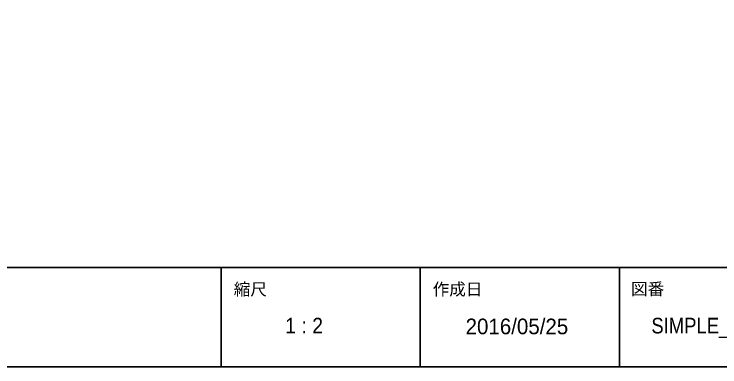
# Model space of a CAD drawing. Units: millimetres, scale not verified. Extents: x -606 to 606, y -304 to 304.
# Drawn here: x -51.1 to 161.5, y -277 to -170.6 of the extents above; entities that cross this region are included whole.
import ezdxf
from ezdxf.enums import TextEntityAlignment as Align

# ---------------------------------------------------------------- set-up
doc = ezdxf.new("R2010")
doc.units = ezdxf.units.MM
doc.header["$LTSCALE"] = 2
doc.layers.add('0-0_1図面枠', color=7, linetype='Continuous', lineweight=20)
doc.styles.add('ＭＳ Ｐゴシック', font='')
doc.styles.get('ＭＳ Ｐゴシック').set_extended_font_data('MS PGothic')

# ---------------------------------------------------------------- blocks, each defined once
blk = doc.blocks.new('グループ-2')
at = {"layer": '0-0_1図面枠', "lineweight": 35}
for p, q in [((-800, -494), (800, -494)), ((380, -494), (380, -554)), ((500, -494), (500, -554)), ((620, -494), (620, -554))]:
    blk.add_line(p, q, dxfattribs=at)
blk.add_lwpolyline([(-800, 554), (800, 554), (800, -554), (-800, -554)], close=True, dxfattribs=at)
blk = doc.blocks.new('図面枠')
at = {"layer": '0-0_1図面枠'}
blk.add_blockref('グループ-2', (0, 0), dxfattribs=at)
at = {"layer": '0-0_1図面枠', "style": 'ＭＳ Ｐゴシック'}
for s, p in [('縮尺', (387.655, -513.072)), ('作成日', (507.499, -513.032)), ('図番', (626.999, -512.842))]:
    blk.add_text(s, height=7.331, dxfattribs=at).set_placement(p, align=Align.BOTTOM_LEFT)
at = {"layer": '0-0_1図面枠', "style": 'ＭＳ Ｐゴシック', "width": 0.95}
blk.add_text('1 : 2', height=9.428, dxfattribs=at).set_placement((418.669, -536.653), align=Align.BOTTOM_LEFT)

msp = doc.modelspace()

# ---------------------------------------------------------------- block references
at = {"layer": '0-0_1図面枠', "xscale": 0.5, "yscale": 0.5}
msp.add_blockref('図面枠', (-178.75, 0), dxfattribs=at)

# ---------------------------------------------------------------- texts
at = {"layer": '0-0_1図面枠', "style": 'ＭＳ Ｐゴシック'}
msp.add_text('2016/05/25', height=4.721, dxfattribs=at).set_placement((84.928, -268.574), align=Align.BOTTOM_LEFT)
at = {"layer": '0-0_1図面枠', "style": 'ＭＳ Ｐゴシック', "width": 0.9}
msp.add_text('SIMPLE_SDHANDLE-01', height=4.721, dxfattribs=at).set_placement((140.88, -268.326), align=Align.BOTTOM_LEFT)

doc.saveas('drawing.dxf')
